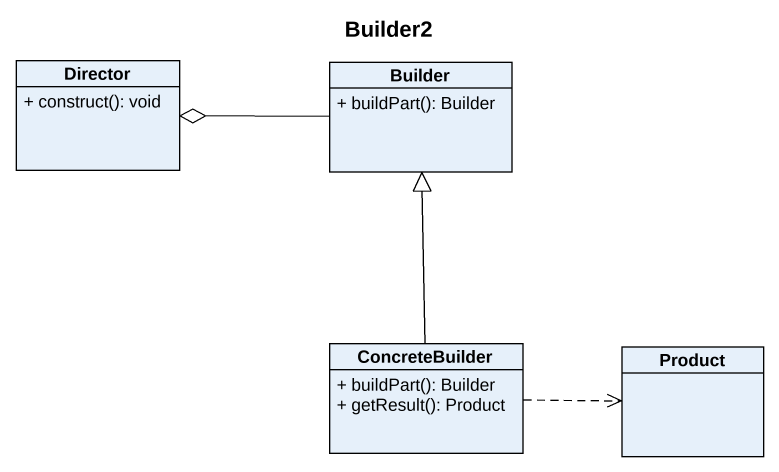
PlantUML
@startuml
title Builder2
hide circle
hide empty members
skinparam classAttributeIconSize 0
class Director {
  + construct(): void
}
class Builder {
  + buildPart(): Builder
}
class ConcreteBuilder {
  + buildPart(): Builder
  + getResult(): Product
}
class Product
Builder -left-o Director
ConcreteBuilder -up-|> Builder
ConcreteBuilder .right.> Product
@enduml
